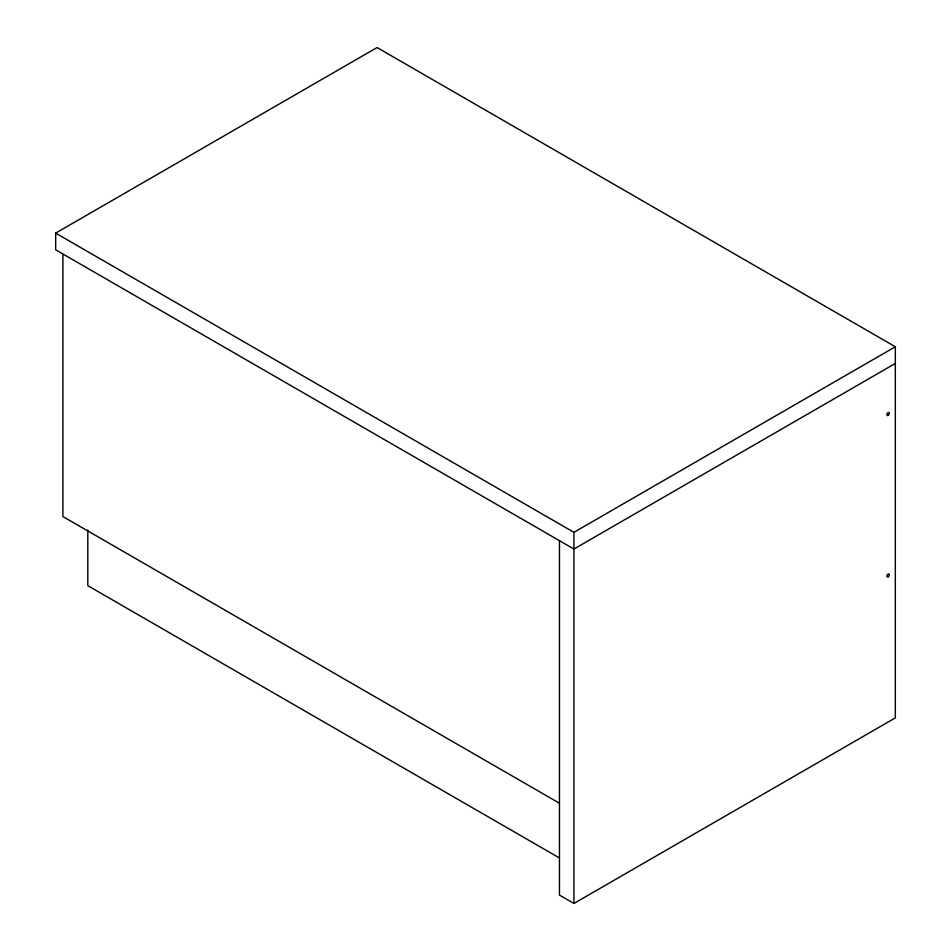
<?xml version="1.0" encoding="UTF-8"?>
<svg xmlns="http://www.w3.org/2000/svg" width="951" height="951" viewBox="0 0 951 951"><rect width="100%" height="100%" fill="white"/><g stroke="black" fill="none" stroke-linecap="round" stroke-linejoin="round"><path stroke-width="1.43" d="M895.331 363.46L573.928 549.024L55.669 249.816L55.669 233.114L377.071 47.55L895.331 346.77L895.331 717.886L573.928 903.45L559.461 895.105L559.461 540.679M55.669 233.114L573.928 532.322L895.331 346.77M559.307 803.155L62.897 516.559L62.897 254.167M559.473 857.992L87.813 585.673L87.813 530.004M573.928 532.322L573.928 903.45M888.412 576.639A1.7 0.987 -60 0 0 888.947 574A1.7 0.987 -60 0 0 886.938 575.783A1.7 0.987 -60 0 0 888.412 576.639M888.412 415.195A1.7 0.987 -60 0 0 888.947 412.556A1.7 0.987 -60 0 0 886.938 414.339A1.7 0.987 -60 0 0 888.412 415.195"/></g></svg>
